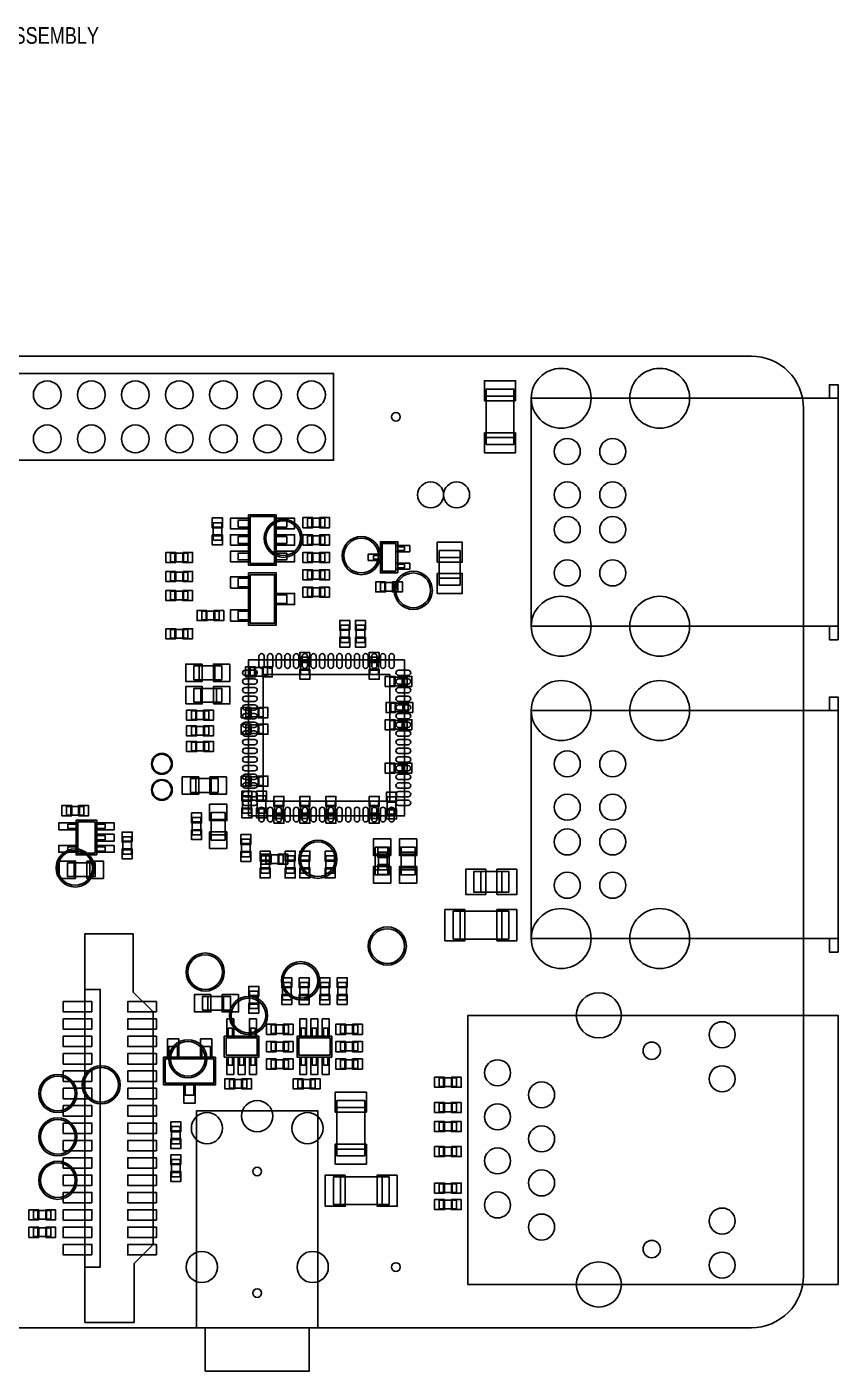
# Model space of a CAD drawing. Extents: x -2.3 to 87, y -2.5 to 75.
# Drawn here: x 40.2 to 87, y -2.5 to 75 of the extents above; entities that cross this region are included whole.
import ezdxf

# ---------------------------------------------------------------- set-up
doc = ezdxf.new("R2010")
doc.units = 0
for name, color, linetype in [('BOARD', 254, 'CONTINUOUS'), ('BOTTOM_COMPONENTS', 12, 'CONTINUOUS'), ('BOTTOM_PINS', 5, 'CONTINUOUS'), ('TOP_COMPONENTS', 111, 'CONTINUOUS'), ('TOP_PINS', 1, 'CONTINUOUS')]:
    doc.layers.add(name, color=color, linetype=linetype)

msp = doc.modelspace()

# ---------------------------------------------------------------- linework, layer by layer
at = {"layer": 'BOARD'}
msp.add_lwpolyline([(3, 0), (82, 0, 0.414214), (85, 3), (85, 53, 0.414214), (82, 56), (3, 56, 0.414214), (0, 53), (0, 3, 0.414214)], format="xyb", close=True, dxfattribs=at)
at = {"layer": 'BOTTOM_COMPONENTS'}
for points in [[(56.1, 45.5, 1), (53.9, 45.5, 1), (56.1, 45.5)], [(60.6, 44.5, 1), (58.4, 44.5, 1), (60.6, 44.5)], [(63.6, 42.5, 1), (61.4, 42.5, 1), (63.6, 42.5)], [(48.6, 32.5, 1), (47.4, 32.5, 1), (48.6, 32.5)], [(48.6, 31, 1), (47.4, 31, 1), (48.6, 31)], [(58.1, 27, 1), (55.9, 27, 1), (58.1, 27)], [(44.1, 26.5, 1), (41.9, 26.5, 1), (44.1, 26.5)], [(62.1, 22, 1), (59.9, 22, 1), (62.1, 22)], [(51.6, 20.5, 1), (49.4, 20.5, 1), (51.6, 20.5)], [(57.1, 20, 1), (54.9, 20, 1), (57.1, 20)], [(54.1, 18, 1), (51.9, 18, 1), (54.1, 18)], [(50.6, 15.5, 1), (48.4, 15.5, 1), (50.6, 15.5)], [(45.6, 14, 1), (43.4, 14, 1), (45.6, 14)], [(43.1, 13.5, 1), (40.9, 13.5, 1), (43.1, 13.5)], [(43.1, 11, 1), (40.9, 11, 1), (43.1, 11)], [(43.1, 8.5, 1), (40.9, 8.5, 1), (43.1, 8.5)]]:
    msp.add_lwpolyline(points, format="xyb", dxfattribs=at)
for points in [[(48.5, 44.15), (48.5, 44.65), (49.5, 44.65), (49.5, 44.15), (48.5, 44.15)], [(48.75, 44.65), (48.75, 44.15)], [(49.25, 44.65), (49.25, 44.15)], [(48.5, 43.05), (48.5, 43.55), (49.5, 43.55), (49.5, 43.05), (48.5, 43.05)], [(48.75, 43.55), (48.75, 43.05)], [(49.25, 43.55), (49.25, 43.05)], [(48.5, 41.95), (48.5, 42.45), (49.5, 42.45), (49.5, 41.95), (48.5, 41.95)], [(48.75, 42.45), (48.75, 41.95)], [(49.25, 42.45), (49.25, 41.95)], [(48.5, 39.75), (48.5, 40.25), (49.5, 40.25), (49.5, 39.75), (48.5, 39.75)], [(48.75, 40.25), (48.75, 39.75)], [(49.25, 40.25), (49.25, 39.75)], [(53.1, 37.55), (53.1, 38.05), (54.1, 38.05), (54.1, 37.55), (53.1, 37.55)], [(53.35, 37.55), (53.35, 38.05)], [(53.85, 37.55), (53.85, 38.05)], [(56, 38.65), (56.5, 38.65), (56.5, 37.65), (56, 37.65), (56, 38.65)], [(56, 38.4), (56.5, 38.4)], [(60, 38.65), (60.5, 38.65), (60.5, 37.65), (60, 37.65), (60, 38.65)], [(60, 38.4), (60.5, 38.4)], [(56, 37.9), (56.5, 37.9)], [(60, 37.9), (60.5, 37.9)], [(62.15, 37.5), (62.15, 37), (61.15, 37), (61.15, 37.5), (62.15, 37.5)], [(61.4, 37.5), (61.4, 37)], [(61.9, 37.5), (61.9, 37)], [(52.85, 35.2), (52.85, 35.7), (53.85, 35.7), (53.85, 35.2), (52.85, 35.2)], [(53.1, 35.2), (53.1, 35.7)], [(53.6, 35.2), (53.6, 35.7)], [(62.2, 36), (62.2, 35.5), (61.2, 35.5), (61.2, 36), (62.2, 36)], [(61.45, 35.5), (61.45, 36)], [(61.95, 35.5), (61.95, 36)], [(62.15, 35), (62.15, 34.5), (61.15, 34.5), (61.15, 35), (62.15, 35)], [(61.4, 35), (61.4, 34.5)], [(61.9, 35), (61.9, 34.5)], [(52.85, 34.25), (52.85, 34.75), (53.85, 34.75), (53.85, 34.25), (52.85, 34.25)], [(53.1, 34.25), (53.1, 34.75)], [(53.6, 34.25), (53.6, 34.75)], [(62.15, 32.5), (62.15, 32), (61.15, 32), (61.15, 32.5), (62.15, 32.5)], [(61.4, 32.5), (61.4, 32)], [(61.9, 32.5), (61.9, 32)], [(52.85, 31.25), (52.85, 31.75), (53.85, 31.75), (53.85, 31.25), (52.85, 31.25)], [(53.1, 31.25), (53.1, 31.75)], [(53.6, 31.25), (53.6, 31.75)], [(53.15, 29.65), (52.65, 29.65), (52.65, 30.65), (53.15, 30.65), (53.15, 29.65)], [(53.15, 30.4), (52.65, 30.4)], [(54, 29.65), (53.5, 29.65), (53.5, 30.65), (54, 30.65), (54, 29.65)], [(54, 30.4), (53.5, 30.4)], [(55, 29.35), (54.5, 29.35), (54.5, 30.35), (55, 30.35), (55, 29.35)], [(56.5, 29.35), (56, 29.35), (56, 30.35), (56.5, 30.35), (56.5, 29.35)], [(58, 29.35), (57.5, 29.35), (57.5, 30.35), (58, 30.35), (58, 29.35)], [(60.5, 29.35), (60, 29.35), (60, 30.35), (60.5, 30.35), (60.5, 29.35)], [(61.5, 29.6), (61, 29.6), (61, 30.6), (61.5, 30.6), (61.5, 29.6)], [(61.5, 30.35), (61, 30.35)], [(53.15, 29.9), (52.65, 29.9)], [(54, 29.9), (53.5, 29.9)], [(55, 30.1), (54.5, 30.1)], [(55, 29.6), (54.5, 29.6)], [(56.5, 30.1), (56, 30.1)], [(56.5, 29.6), (56, 29.6)], [(58, 30.1), (57.5, 30.1)], [(58, 29.6), (57.5, 29.6)], [(60.5, 30.1), (60, 30.1)], [(60.5, 29.6), (60, 29.6)], [(61.5, 29.85), (61, 29.85)], [(55, 27.25), (55, 26.75), (54, 26.75), (54, 27.25), (55, 27.25)], [(54.25, 26.75), (54.25, 27.25)], [(54.75, 26.75), (54.75, 27.25)], [(60.3, 27.7), (60.3, 26.1), (61.1, 26.1), (61.1, 27.7), (60.3, 27.7)], [(61.1, 27.3), (60.3, 27.3)], [(61.8, 27.7), (61.8, 26.1), (62.6, 26.1), (62.6, 27.7), (61.8, 27.7)], [(62.6, 27.3), (61.8, 27.3)], [(61.1, 26.4), (60.3, 26.4)], [(62.6, 26.4), (61.8, 26.4)]]:
    msp.add_lwpolyline(points, dxfattribs=at)
at = {"layer": 'BOTTOM_PINS'}
for points in [[(48.23, 44.69), (48.23, 44.11), (48.8, 44.11), (48.8, 44.69)], [(49.2, 44.69), (49.2, 44.11), (49.77, 44.11), (49.77, 44.69)], [(48.23, 43.59), (48.23, 43.01), (48.8, 43.01), (48.8, 43.59)], [(49.2, 43.59), (49.2, 43.01), (49.77, 43.01), (49.77, 43.59)], [(48.23, 42.49), (48.23, 41.91), (48.8, 41.91), (48.8, 42.49)], [(49.2, 42.49), (49.2, 41.91), (49.77, 41.91), (49.77, 42.49)], [(48.23, 40.29), (48.23, 39.71), (48.8, 39.71), (48.8, 40.29)], [(49.2, 40.29), (49.2, 39.71), (49.77, 39.71), (49.77, 40.29)], [(56.54, 38.92), (55.96, 38.92), (55.96, 38.35), (56.54, 38.35)], [(60.54, 38.92), (59.96, 38.92), (59.96, 38.35), (60.54, 38.35)], [(52.83, 38.09), (52.83, 37.51), (53.4, 37.51), (53.4, 38.09)], [(53.8, 38.09), (53.8, 37.51), (54.37, 37.51), (54.37, 38.09)], [(56.54, 37.95), (55.96, 37.95), (55.96, 37.38), (56.54, 37.38)], [(60.54, 37.95), (59.96, 37.95), (59.96, 37.38), (60.54, 37.38)], [(61.45, 36.96), (61.45, 37.54), (60.88, 37.54), (60.88, 36.96)], [(62.42, 36.96), (62.42, 37.54), (61.85, 37.54), (61.85, 36.96)], [(52.58, 35.74), (52.58, 35.16), (53.15, 35.16), (53.15, 35.74)], [(53.55, 35.74), (53.55, 35.16), (54.12, 35.16), (54.12, 35.74)], [(61.5, 35.46), (61.5, 36.04), (60.93, 36.04), (60.93, 35.46)], [(62.47, 35.46), (62.47, 36.04), (61.9, 36.04), (61.9, 35.46)], [(61.45, 34.46), (61.45, 35.04), (60.88, 35.04), (60.88, 34.46)], [(62.42, 34.46), (62.42, 35.04), (61.85, 35.04), (61.85, 34.46)], [(52.58, 34.79), (52.58, 34.21), (53.15, 34.21), (53.15, 34.79)], [(53.55, 34.79), (53.55, 34.21), (54.12, 34.21), (54.12, 34.79)], [(61.45, 31.96), (61.45, 32.54), (60.88, 32.54), (60.88, 31.96)], [(62.42, 31.96), (62.42, 32.54), (61.85, 32.54), (61.85, 31.96)], [(52.58, 31.79), (52.58, 31.21), (53.15, 31.21), (53.15, 31.79)], [(53.55, 31.79), (53.55, 31.21), (54.12, 31.21), (54.12, 31.79)], [(52.61, 30.35), (53.19, 30.35), (53.19, 30.92), (52.61, 30.92)], [(53.46, 30.35), (54.04, 30.35), (54.04, 30.92), (53.46, 30.92)], [(54.46, 30.05), (55.04, 30.05), (55.04, 30.62), (54.46, 30.62)], [(55.96, 30.05), (56.54, 30.05), (56.54, 30.62), (55.96, 30.62)], [(57.46, 30.05), (58.04, 30.05), (58.04, 30.62), (57.46, 30.62)], [(59.96, 30.05), (60.54, 30.05), (60.54, 30.62), (59.96, 30.62)], [(60.96, 30.3), (61.54, 30.3), (61.54, 30.87), (60.96, 30.87)], [(52.61, 29.38), (53.19, 29.38), (53.19, 29.95), (52.61, 29.95)], [(53.46, 29.38), (54.04, 29.38), (54.04, 29.95), (53.46, 29.95)], [(54.46, 29.08), (55.04, 29.08), (55.04, 29.65), (54.46, 29.65)], [(55.96, 29.08), (56.54, 29.08), (56.54, 29.65), (55.96, 29.65)], [(57.46, 29.08), (58.04, 29.08), (58.04, 29.65), (57.46, 29.65)], [(59.96, 29.08), (60.54, 29.08), (60.54, 29.65), (59.96, 29.65)], [(60.96, 29.33), (61.54, 29.33), (61.54, 29.9), (60.96, 29.9)], [(61.2, 28.175), (60.2, 28.175), (60.2, 27.225), (61.2, 27.225)], [(62.7, 28.175), (61.7, 28.175), (61.7, 27.225), (62.7, 27.225)], [(54.3, 26.71), (54.3, 27.29), (53.73, 27.29), (53.73, 26.71)], [(55.27, 26.71), (55.27, 27.29), (54.7, 27.29), (54.7, 26.71)], [(61.2, 26.575), (60.2, 26.575), (60.2, 25.625), (61.2, 25.625)], [(62.7, 26.575), (61.7, 26.575), (61.7, 25.625), (62.7, 25.625)]]:
    msp.add_lwpolyline(points, close=True, dxfattribs=at)
for centre, radius in [((71.03, 53.57), 1.725), ((76.71, 53.57), 1.725), ((41.39, 53.77), 0.8), ((43.93, 53.77), 0.8), ((46.47, 53.77), 0.8), ((49.01, 53.77), 0.8), ((51.55, 53.77), 0.8), ((54.09, 53.77), 0.8), ((56.63, 53.77), 0.8), ((61.5, 52.5), 0.25), ((41.39, 51.23), 0.8), ((43.93, 51.23), 0.8), ((46.47, 51.23), 0.8), ((49.01, 51.23), 0.8), ((51.55, 51.23), 0.8), ((54.09, 51.23), 0.8), ((56.63, 51.23), 0.8), ((71.38, 50.5), 0.75), ((74, 50.5), 0.75), ((65, 48), 0.75), ((71.38, 48), 0.75), ((74, 48), 0.75), ((55, 45.5), 1), ((71.38, 46), 0.75), ((74, 46), 0.75), ((59.5, 44.5), 1), ((71.38, 43.5), 0.75), ((74, 43.5), 0.75), ((62.5, 42.5), 1), ((71.03, 40.43), 1.725), ((76.71, 40.43), 1.725), ((71.03, 35.57), 1.725), ((76.71, 35.57), 1.725), ((48, 32.5), 0.55), ((71.38, 32.5), 0.75), ((74, 32.5), 0.75), ((48, 31), 0.55), ((71.38, 30), 0.75), ((74, 30), 0.75), ((71.38, 28), 0.75), ((74, 28), 0.75), ((57, 27), 1), ((43, 26.5), 1), ((71.38, 25.5), 0.75), ((74, 25.5), 0.75), ((71.03, 22.43), 1.725), ((76.71, 22.43), 1.725), ((61, 22), 1), ((50.5, 20.5), 1), ((56, 20), 1), ((53, 18), 1), ((73.2, 18.005), 1.3), ((80.31, 16.89), 0.75), ((49.5, 15.5), 1), ((76.25, 15.965), 0.5), ((44.5, 14), 1), ((67.36, 14.695), 0.75), ((80.31, 14.35), 0.75), ((42, 13.5), 1), ((69.9, 13.425), 0.75), ((50.6, 11.5), 0.9), ((53.5, 12.2), 0.9), ((56.4, 11.5), 0.9), ((67.36, 12.155), 0.75), ((42, 11), 1), ((69.9, 10.885), 0.75), ((67.36, 9.615), 0.75), ((42, 8.5), 1), ((53.5, 9), 0.25), ((69.9, 8.345), 0.75), ((67.36, 7.075), 0.75), ((69.9, 5.805), 0.75), ((80.31, 6.15), 0.75), ((76.25, 4.535), 0.5), ((50.3, 3.5), 0.9), ((56.7, 3.5), 0.9), ((80.31, 3.61), 0.75), ((61.5, 3.5), 0.25), ((73.2, 2.495), 1.3), ((53.5, 2), 0.25)]:
    msp.add_circle(centre, radius, dxfattribs=at)
at = {"layer": 'TOP_COMPONENTS'}
for points in [[(7.1, 50), (57.9, 50), (57.9, 55), (7.1, 55), (7.1, 50)], [(87, 53.57), (87, 54.35), (86.5, 54.35), (86.5, 53.57)], [(66.7, 50.9), (66.7, 54.1), (68.3, 54.1), (68.3, 50.9), (66.7, 50.9)], [(66.7, 53.7), (68.3, 53.7)], [(87, 40.43), (69.3, 40.43), (69.3, 53.57), (87, 53.57), (87, 39.65), (86.5, 39.65), (86.5, 40.43)], [(66.7, 51.3), (68.3, 51.3)], [(53, 46.55), (52.4, 46.55), (52.4, 46.15), (53, 46.15)], [(53, 46.85), (53, 43.95), (54.6, 43.95), (54.6, 46.85), (53, 46.85)], [(53.1, 46.75), (53.1, 44.05), (54.5, 44.05), (54.5, 46.75), (53.1, 46.75)], [(54.6, 46.55), (55.2, 46.55), (55.2, 46.15), (54.6, 46.15)], [(56.4, 46.65), (56.4, 46.15), (57.4, 46.15), (57.4, 46.65), (56.4, 46.65)], [(56.65, 46.65), (56.65, 46.15)], [(57.15, 46.65), (57.15, 46.15)], [(51.45, 46.4), (50.95, 46.4), (50.95, 45.4), (51.45, 45.4), (51.45, 46.4)], [(51.45, 46.15), (50.95, 46.15)], [(51.45, 45.65), (50.95, 45.65)], [(53, 45.6), (52.4, 45.6), (52.4, 45.2), (53, 45.2)], [(54.6, 45.6), (55.2, 45.6), (55.2, 45.2), (54.6, 45.2)], [(56.4, 45.65), (56.4, 45.15), (57.4, 45.15), (57.4, 45.65), (56.4, 45.65)], [(56.65, 45.15), (56.65, 45.65)], [(57.15, 45.15), (57.15, 45.65)], [(61.6, 43.5), (60.6, 43.5), (60.6, 45.3), (61.6, 45.3), (61.6, 43.5)], [(61.5, 43.6), (60.7, 43.6), (60.7, 45.2), (61.5, 45.2), (61.5, 43.6)], [(61.6, 43.8), (62, 43.8), (62, 44), (61.6, 44), (61.6, 44.8), (62, 44.8), (62, 45), (61.6, 45)], [(53, 44.65), (52.4, 44.65), (52.4, 44.25), (53, 44.25)], [(54.6, 44.65), (55.2, 44.65), (55.2, 44.25), (54.6, 44.25)], [(56.4, 44.65), (56.4, 44.15), (57.4, 44.15), (57.4, 44.65), (56.4, 44.65)], [(56.65, 44.15), (56.65, 44.65)], [(57.15, 44.15), (57.15, 44.65)], [(60.6, 44.3), (60.2, 44.3), (60.2, 44.5), (60.6, 44.5)], [(65.2, 44.8), (64, 44.8), (64, 42.8), (65.2, 42.8), (65.2, 44.8)], [(65.2, 44.4), (64, 44.4)], [(53, 43.5), (53, 40.5), (54.6, 40.5), (54.6, 43.5), (53, 43.5)], [(53.1, 43.4), (53.1, 40.6), (54.5, 40.6), (54.5, 43.4), (53.1, 43.4)], [(57.4, 43.15), (57.4, 43.65), (56.4, 43.65), (56.4, 43.15), (57.4, 43.15)], [(56.65, 43.65), (56.65, 43.15)], [(57.15, 43.65), (57.15, 43.15)], [(53, 43.2), (52.4, 43.2), (52.4, 42.7), (53, 42.7)], [(57.4, 42.15), (57.4, 42.65), (56.4, 42.65), (56.4, 42.15), (57.4, 42.15)], [(56.65, 42.65), (56.65, 42.15)], [(57.15, 42.65), (57.15, 42.15)], [(61.6, 42.45), (61.6, 42.95), (60.6, 42.95), (60.6, 42.45), (61.6, 42.45)], [(60.85, 42.95), (60.85, 42.45)], [(61.35, 42.95), (61.35, 42.45)], [(65.2, 43.2), (64, 43.2)], [(54.6, 42.25), (55.2, 42.25), (55.2, 41.75), (54.6, 41.75)], [(51.3, 40.8), (51.3, 41.3), (50.3, 41.3), (50.3, 40.8), (51.3, 40.8)], [(50.55, 40.8), (50.55, 41.3)], [(51.05, 40.8), (51.05, 41.3)], [(53, 41.3), (52.4, 41.3), (52.4, 40.8), (53, 40.8)], [(58.3, 39.5), (58.8, 39.5), (58.8, 40.5), (58.3, 40.5), (58.3, 39.5)], [(59.2, 39.5), (59.7, 39.5), (59.7, 40.5), (59.2, 40.5), (59.2, 39.5)], [(58.8, 40.25), (58.3, 40.25)], [(58.8, 39.75), (58.3, 39.75)], [(59.7, 40.25), (59.2, 40.25)], [(59.7, 39.75), (59.2, 39.75)], [(51.45, 37.35), (49.85, 37.35), (49.85, 38.15), (51.45, 38.15), (51.45, 37.35)], [(50.15, 38.15), (50.15, 37.35)], [(51.05, 38.15), (51.05, 37.35)], [(62, 38.5), (53, 38.5), (53, 29.5), (62, 29.5), (62, 38.5)], [(49.85, 36.85), (51.45, 36.85), (51.45, 36.05), (49.85, 36.05), (49.85, 36.85)], [(50.25, 36.05), (50.25, 36.85)], [(51.15, 36.05), (51.15, 36.85)], [(87, 35.57), (87, 36.35), (86.5, 36.35), (86.5, 35.57)], [(49.7, 35.55), (49.7, 35.05), (50.7, 35.05), (50.7, 35.55), (49.7, 35.55)], [(49.95, 35.05), (49.95, 35.55)], [(50.45, 35.05), (50.45, 35.55)], [(87, 22.43), (69.3, 22.43), (69.3, 35.57), (87, 35.57), (87, 21.65), (86.5, 21.65), (86.5, 22.43)], [(50.7, 34.15), (50.7, 34.65), (49.7, 34.65), (49.7, 34.15), (50.7, 34.15)], [(49.95, 34.65), (49.95, 34.15)], [(50.45, 34.65), (50.45, 34.15)], [(49.7, 33.75), (49.7, 33.25), (50.7, 33.25), (50.7, 33.75), (49.7, 33.75)], [(49.95, 33.25), (49.95, 33.75)], [(50.45, 33.25), (50.45, 33.75)], [(51.25, 30.85), (49.65, 30.85), (49.65, 31.65), (51.25, 31.65), (51.25, 30.85)], [(49.95, 31.65), (49.95, 30.85)], [(50.85, 31.65), (50.85, 30.85)], [(42.5, 30.05), (42.5, 29.55), (43.5, 29.55), (43.5, 30.05), (42.5, 30.05)], [(42.75, 30.05), (42.75, 29.55)], [(43.25, 30.05), (43.25, 29.55)], [(51.65, 29.7), (51.65, 28.1), (50.85, 28.1), (50.85, 29.7), (51.65, 29.7)], [(43.05, 28.775), (42.575, 28.775), (42.575, 29.025)], [(42.575, 29.025), (43.05, 29.025)], [(44.25, 27.25), (44.25, 29.25), (43.05, 29.25), (43.05, 27.25), (44.25, 27.25)], [(44.15, 27.35), (44.15, 29.15), (43.15, 29.15), (43.15, 27.35), (44.15, 27.35)], [(44.25, 28.775), (44.725, 28.775), (44.725, 29.025), (44.25, 29.025)], [(50.25, 29.4), (49.75, 29.4), (49.75, 28.4), (50.25, 28.4), (50.25, 29.4)], [(49.75, 29.15), (50.25, 29.15)], [(50.85, 29.3), (51.65, 29.3)], [(44.25, 28.125), (44.725, 28.125), (44.725, 28.375), (44.25, 28.375)], [(45.75, 27.3), (46.25, 27.3), (46.25, 28.3), (45.75, 28.3), (45.75, 27.3)], [(45.75, 28.05), (46.25, 28.05)], [(49.75, 28.65), (50.25, 28.65)], [(50.85, 28.4), (51.65, 28.4)], [(52.6, 27.15), (53.1, 27.15), (53.1, 28.15), (52.6, 28.15), (52.6, 27.15)], [(53.1, 27.9), (52.6, 27.9)], [(42.575, 27.725), (43.05, 27.725)], [(43.05, 27.475), (42.575, 27.475), (42.575, 27.725)], [(44.25, 27.475), (44.725, 27.475), (44.725, 27.725), (44.25, 27.725)], [(45.75, 27.55), (46.25, 27.55)], [(53.1, 27.4), (52.6, 27.4)], [(54.2, 27.2), (53.7, 27.2), (53.7, 26.2), (54.2, 26.2), (54.2, 27.2)], [(55.65, 27.2), (55.15, 27.2), (55.15, 26.2), (55.65, 26.2), (55.65, 27.2)], [(56.5, 27.2), (56, 27.2), (56, 26.2), (56.5, 26.2), (56.5, 27.2)], [(57.95, 27.2), (57.45, 27.2), (57.45, 26.2), (57.95, 26.2), (57.95, 27.2)], [(61, 27.4), (60.5, 27.4), (60.5, 26.4), (61, 26.4), (61, 27.4)], [(60.5, 27.15), (61, 27.15)], [(61.8, 26.1), (61.8, 27.7), (62.6, 27.7), (62.6, 26.1), (61.8, 26.1)], [(62.6, 27.4), (61.8, 27.4)], [(42.55, 26.8), (44.15, 26.8), (44.15, 26), (42.55, 26), (42.55, 26.8)], [(42.95, 26), (42.95, 26.8)], [(43.85, 26), (43.85, 26.8)], [(53.7, 26.95), (54.2, 26.95)], [(53.7, 26.45), (54.2, 26.45)], [(55.15, 26.95), (55.65, 26.95)], [(55.15, 26.45), (55.65, 26.45)], [(56, 26.95), (56.5, 26.95)], [(56, 26.45), (56.5, 26.45)], [(57.45, 26.95), (57.95, 26.95)], [(57.45, 26.45), (57.95, 26.45)], [(60.5, 26.65), (61, 26.65)], [(62.6, 26.5), (61.8, 26.5)], [(68, 25.1), (68, 26.3), (66, 26.3), (66, 25.1), (68, 25.1)], [(66.4, 25.1), (66.4, 26.3)], [(67.6, 25.1), (67.6, 26.3)], [(68, 22.4), (64.8, 22.4), (64.8, 24), (68, 24), (68, 22.4)], [(65.2, 22.4), (65.2, 24)], [(67.6, 22.4), (67.6, 24)], [(43.55, 0.3), (46.4, 0.3), (46.4, 3.7), (47.5, 4.8), (47.5, 18.2), (46.35, 19.35), (46.35, 22.7), (43.55, 22.7), (43.55, 0.3)], [(43.55, 3.5), (44.45, 3.5), (44.45, 19.5), (43.55, 19.5)], [(53.05, 18.4), (53.55, 18.4), (53.55, 19.4), (53.05, 19.4), (53.05, 18.4)], [(54.95, 18.9), (55.45, 18.9), (55.45, 19.9), (54.95, 19.9), (54.95, 18.9)], [(55.45, 19.65), (54.95, 19.65)], [(56.45, 19.9), (55.95, 19.9), (55.95, 18.9), (56.45, 18.9), (56.45, 19.9)], [(55.95, 19.65), (56.45, 19.65)], [(57.65, 19.9), (57.15, 19.9), (57.15, 18.9), (57.65, 18.9), (57.65, 19.9)], [(57.15, 19.65), (57.65, 19.65)], [(58.15, 18.9), (58.65, 18.9), (58.65, 19.9), (58.15, 19.9), (58.15, 18.9)], [(58.65, 19.65), (58.15, 19.65)], [(51.95, 18.3), (50.35, 18.3), (50.35, 19.1), (51.95, 19.1), (51.95, 18.3)], [(50.65, 19.1), (50.65, 18.3)], [(51.55, 19.1), (51.55, 18.3)], [(53.05, 19.15), (53.55, 19.15)], [(53.05, 18.65), (53.55, 18.65)], [(55.45, 19.15), (54.95, 19.15)], [(55.95, 19.15), (56.45, 19.15)], [(57.15, 19.15), (57.65, 19.15)], [(58.65, 19.15), (58.15, 19.15)], [(87, 2.495), (87, 18.005), (65.65, 18.005), (65.65, 2.495), (87, 2.495)], [(51.825, 16.8), (51.825, 17.275), (52.075, 17.275)], [(52.075, 17.275), (52.075, 16.8)], [(53.125, 16.8), (53.125, 17.275), (53.375, 17.275)], [(53.375, 17.275), (53.375, 16.8)], [(54.3, 17.45), (54.3, 16.95), (55.3, 16.95), (55.3, 17.45), (54.3, 17.45)], [(54.55, 17.45), (54.55, 16.95)], [(55.05, 17.45), (55.05, 16.95)], [(56.275, 16.8), (56.275, 17.275), (56.025, 17.275), (56.025, 16.8)], [(56.925, 16.8), (56.925, 17.275), (56.675, 17.275), (56.675, 16.8)], [(57.575, 16.8), (57.575, 17.275), (57.325, 17.275), (57.325, 16.8)], [(59.3, 16.95), (59.3, 17.45), (58.3, 17.45), (58.3, 16.95), (59.3, 16.95)], [(58.55, 16.95), (58.55, 17.45)], [(59.05, 16.95), (59.05, 17.45)], [(51.6, 15.6), (53.6, 15.6), (53.6, 16.8), (51.6, 16.8), (51.6, 15.6)], [(51.7, 15.7), (53.5, 15.7), (53.5, 16.7), (51.7, 16.7), (51.7, 15.7)], [(54.3, 16.45), (54.3, 15.95), (55.3, 15.95), (55.3, 16.45), (54.3, 16.45)], [(54.55, 15.95), (54.55, 16.45)], [(55.05, 15.95), (55.05, 16.45)], [(57.8, 16.8), (55.8, 16.8), (55.8, 15.6), (57.8, 15.6), (57.8, 16.8)], [(57.7, 16.7), (55.9, 16.7), (55.9, 15.7), (57.7, 15.7), (57.7, 16.7)], [(59.3, 15.95), (59.3, 16.45), (58.3, 16.45), (58.3, 15.95), (59.3, 15.95)], [(58.55, 16.45), (58.55, 15.95)], [(59.05, 16.45), (59.05, 15.95)], [(51.1, 15.6), (48.1, 15.6), (48.1, 14), (51.1, 14), (51.1, 15.6)], [(51, 15.5), (48.2, 15.5), (48.2, 14.1), (51, 14.1), (51, 15.5)], [(48.9, 15.6), (48.9, 16.2), (48.4, 16.2), (48.4, 15.6)], [(50.8, 15.6), (50.8, 16.2), (50.3, 16.2), (50.3, 15.6)], [(51.825, 15.6), (51.825, 15.125), (52.075, 15.125), (52.075, 15.6)], [(52.475, 15.6), (52.475, 15.125), (52.725, 15.125), (52.725, 15.6)], [(53.125, 15.6), (53.125, 15.125), (53.375, 15.125), (53.375, 15.6)], [(56.275, 15.6), (56.275, 15.125), (56.025, 15.125)], [(56.025, 15.125), (56.025, 15.6)], [(56.925, 15.6), (56.925, 15.125), (56.675, 15.125)], [(56.675, 15.125), (56.675, 15.6)], [(57.325, 15.125), (57.325, 15.6)], [(57.575, 15.6), (57.575, 15.125), (57.325, 15.125)], [(55.3, 14.95), (55.3, 15.45), (54.3, 15.45), (54.3, 14.95), (55.3, 14.95)], [(54.55, 15.45), (54.55, 14.95)], [(55.05, 15.45), (55.05, 14.95)], [(58.3, 15.45), (58.3, 14.95), (59.3, 14.95), (59.3, 15.45), (58.3, 15.45)], [(58.55, 14.95), (58.55, 15.45)], [(59.05, 14.95), (59.05, 15.45)], [(49.85, 14), (49.85, 13.4), (49.35, 13.4), (49.35, 14)], [(51.9, 14.3), (51.9, 13.8), (52.9, 13.8), (52.9, 14.3), (51.9, 14.3)], [(52.15, 14.3), (52.15, 13.8)], [(52.65, 14.3), (52.65, 13.8)], [(56.85, 13.8), (56.85, 14.3), (55.85, 14.3), (55.85, 13.8), (56.85, 13.8)], [(56.1, 13.8), (56.1, 14.3)], [(56.6, 13.8), (56.6, 14.3)], [(65, 13.9), (65, 14.4), (64, 14.4), (64, 13.9), (65, 13.9)], [(64.25, 13.9), (64.25, 14.4)], [(64.75, 13.9), (64.75, 14.4)], [(50, 0), (57, 0), (57, 12.5), (50, 12.5), (50, 0)], [(59.7, 13.1), (59.7, 9.9), (58.1, 9.9), (58.1, 13.1), (59.7, 13.1)], [(59.7, 12.7), (58.1, 12.7)], [(65, 12.45), (65, 12.95), (64, 12.95), (64, 12.45), (65, 12.45)], [(64.25, 12.45), (64.25, 12.95)], [(64.75, 12.45), (64.75, 12.95)], [(65, 11.35), (65, 11.85), (64, 11.85), (64, 11.35), (65, 11.35)], [(64.25, 11.35), (64.25, 11.85)], [(64.75, 11.35), (64.75, 11.85)], [(49.05, 11.6), (48.55, 11.6), (48.55, 10.6), (49.05, 10.6), (49.05, 11.6)], [(49.05, 11.35), (48.55, 11.35)], [(49.05, 10.85), (48.55, 10.85)], [(59.7, 10.3), (58.1, 10.3)], [(65, 9.9), (65, 10.4), (64, 10.4), (64, 9.9), (65, 9.9)], [(64.25, 9.9), (64.25, 10.4)], [(64.75, 9.9), (64.75, 10.4)], [(49.05, 9.7), (48.55, 9.7), (48.55, 8.7), (49.05, 8.7), (49.05, 9.7)], [(49.05, 9.45), (48.55, 9.45)], [(49.05, 8.95), (48.55, 8.95)], [(61.1, 7.1), (57.9, 7.1), (57.9, 8.7), (61.1, 8.7), (61.1, 7.1)], [(58.3, 7.1), (58.3, 8.7)], [(60.7, 7.1), (60.7, 8.7)], [(64, 8.3), (64, 7.8), (65, 7.8), (65, 8.3), (64, 8.3)], [(64.25, 7.8), (64.25, 8.3)], [(64.75, 7.8), (64.75, 8.3)], [(65, 6.85), (65, 7.35), (64, 7.35), (64, 6.85), (65, 6.85)], [(64.25, 6.85), (64.25, 7.35)], [(64.75, 6.85), (64.75, 7.35)], [(40.6, 6.75), (40.6, 6.25), (41.6, 6.25), (41.6, 6.75), (40.6, 6.75)], [(40.85, 6.25), (40.85, 6.75)], [(41.35, 6.25), (41.35, 6.75)], [(40.6, 5.75), (40.6, 5.25), (41.6, 5.25), (41.6, 5.75), (40.6, 5.75)], [(40.85, 5.25), (40.85, 5.75)], [(41.35, 5.25), (41.35, 5.75)], [(50.5, -2.5), (56.5, -2.5), (56.5, 0), (50.5, 0), (50.5, -2.5)]]:
    msp.add_lwpolyline(points, dxfattribs=at)
at = {"layer": 'TOP_PINS'}
for points in [[(68.4, 53.425), (66.6, 53.425), (66.6, 54.575), (68.4, 54.575)], [(68.4, 50.425), (66.6, 50.425), (66.6, 51.575), (68.4, 51.575)], [(50.91, 46.67), (51.49, 46.67), (51.49, 46.1), (50.91, 46.1)], [(51.95, 46.05), (51.95, 46.65), (53.05, 46.65), (53.05, 46.05)], [(54.55, 46.05), (54.55, 46.65), (55.65, 46.65), (55.65, 46.05)], [(56.13, 46.11), (56.13, 46.69), (56.7, 46.69), (56.7, 46.11)], [(57.1, 46.11), (57.1, 46.69), (57.67, 46.69), (57.67, 46.11)], [(50.91, 45.7), (51.49, 45.7), (51.49, 45.13), (50.91, 45.13)], [(51.95, 45.1), (51.95, 45.7), (53.05, 45.7), (53.05, 45.1)], [(54.55, 45.1), (54.55, 45.7), (55.65, 45.7), (55.65, 45.1)], [(56.13, 45.11), (56.13, 45.69), (56.7, 45.69), (56.7, 45.11)], [(57.1, 45.11), (57.1, 45.69), (57.67, 45.69), (57.67, 45.11)], [(62.3, 45.075), (62.3, 44.725), (61.5, 44.725), (61.5, 45.075)], [(63.875, 45.275), (65.325, 45.275), (65.325, 44.125), (63.875, 44.125)], [(51.95, 44.15), (51.95, 44.75), (53.05, 44.75), (53.05, 44.15)], [(54.55, 44.15), (54.55, 44.75), (55.65, 44.75), (55.65, 44.15)], [(56.13, 44.11), (56.13, 44.69), (56.7, 44.69), (56.7, 44.11)], [(57.1, 44.11), (57.1, 44.69), (57.67, 44.69), (57.67, 44.11)], [(60.7, 44.575), (60.7, 44.225), (59.9, 44.225), (59.9, 44.575)], [(56.7, 43.69), (56.7, 43.11), (56.13, 43.11), (56.13, 43.69)], [(57.67, 43.69), (57.67, 43.11), (57.1, 43.11), (57.1, 43.69)], [(62.3, 44.075), (62.3, 43.725), (61.5, 43.725), (61.5, 44.075)], [(63.875, 43.475), (65.325, 43.475), (65.325, 42.325), (63.875, 42.325)], [(51.95, 42.625), (51.95, 43.275), (53.05, 43.275), (53.05, 42.625)], [(56.7, 42.69), (56.7, 42.11), (56.13, 42.11), (56.13, 42.69)], [(57.67, 42.69), (57.67, 42.11), (57.1, 42.11), (57.1, 42.69)], [(60.9, 42.99), (60.9, 42.41), (60.33, 42.41), (60.33, 42.99)], [(61.87, 42.99), (61.87, 42.41), (61.3, 42.41), (61.3, 42.99)], [(54.55, 41.675), (54.55, 42.325), (55.65, 42.325), (55.65, 41.675)], [(50.6, 41.34), (50.6, 40.76), (50.03, 40.76), (50.03, 41.34)], [(51.57, 41.34), (51.57, 40.76), (51, 40.76), (51, 41.34)], [(51.95, 40.725), (51.95, 41.375), (53.05, 41.375), (53.05, 40.725)], [(58.84, 40.2), (58.26, 40.2), (58.26, 40.77), (58.84, 40.77)], [(59.74, 40.2), (59.16, 40.2), (59.16, 40.77), (59.74, 40.77)], [(58.84, 39.23), (58.26, 39.23), (58.26, 39.8), (58.84, 39.8)], [(59.74, 39.23), (59.16, 39.23), (59.16, 39.8), (59.74, 39.8)], [(50.325, 38.25), (50.325, 37.25), (49.375, 37.25), (49.375, 38.25)], [(51.925, 38.25), (51.925, 37.25), (50.975, 37.25), (50.975, 38.25)], [(61.15, 37.65), (61.15, 30.35), (53.85, 30.35), (53.85, 37.65)], [(49.375, 35.95), (49.375, 36.95), (50.325, 36.95), (50.325, 35.95)], [(50.975, 35.95), (50.975, 36.95), (51.925, 36.95), (51.925, 35.95)], [(49.43, 35.01), (49.43, 35.59), (50, 35.59), (50, 35.01)], [(50.4, 35.01), (50.4, 35.59), (50.97, 35.59), (50.97, 35.01)], [(50, 34.69), (50, 34.11), (49.43, 34.11), (49.43, 34.69)], [(50.97, 34.69), (50.97, 34.11), (50.4, 34.11), (50.4, 34.69)], [(49.43, 33.21), (49.43, 33.79), (50, 33.79), (50, 33.21)], [(50.4, 33.21), (50.4, 33.79), (50.97, 33.79), (50.97, 33.21)], [(50.125, 31.75), (50.125, 30.75), (49.175, 30.75), (49.175, 31.75)], [(51.725, 31.75), (51.725, 30.75), (50.775, 30.75), (50.775, 31.75)], [(42.23, 29.51), (42.23, 30.09), (42.8, 30.09), (42.8, 29.51)], [(43.2, 29.51), (43.2, 30.09), (43.77, 30.09), (43.77, 29.51)], [(49.71, 29.67), (50.29, 29.67), (50.29, 29.1), (49.71, 29.1)], [(50.75, 30.175), (51.75, 30.175), (51.75, 29.225), (50.75, 29.225)], [(43.05, 29.1), (43.05, 28.7), (42.05, 28.7), (42.05, 29.1)], [(45.25, 29.1), (45.25, 28.7), (44.25, 28.7), (44.25, 29.1)], [(49.71, 28.7), (50.29, 28.7), (50.29, 28.13), (49.71, 28.13)], [(45.25, 28.45), (45.25, 28.05), (44.25, 28.05), (44.25, 28.45)], [(46.29, 28), (45.71, 28), (45.71, 28.57), (46.29, 28.57)], [(50.75, 28.575), (51.75, 28.575), (51.75, 27.625), (50.75, 27.625)], [(53.14, 27.85), (52.56, 27.85), (52.56, 28.42), (53.14, 28.42)], [(62.7, 27.225), (61.7, 27.225), (61.7, 28.175), (62.7, 28.175)], [(43.05, 27.8), (43.05, 27.4), (42.05, 27.4), (42.05, 27.8)], [(45.25, 27.8), (45.25, 27.4), (44.25, 27.4), (44.25, 27.8)], [(46.29, 27.03), (45.71, 27.03), (45.71, 27.6), (46.29, 27.6)], [(53.14, 26.88), (52.56, 26.88), (52.56, 27.45), (53.14, 27.45)], [(53.66, 27.47), (54.24, 27.47), (54.24, 26.9), (53.66, 26.9)], [(55.11, 27.47), (55.69, 27.47), (55.69, 26.9), (55.11, 26.9)], [(55.96, 27.47), (56.54, 27.47), (56.54, 26.9), (55.96, 26.9)], [(57.41, 27.47), (57.99, 27.47), (57.99, 26.9), (57.41, 26.9)], [(60.46, 27.67), (61.04, 27.67), (61.04, 27.1), (60.46, 27.1)], [(42.075, 25.9), (42.075, 26.9), (43.025, 26.9), (43.025, 25.9)], [(43.675, 25.9), (43.675, 26.9), (44.625, 26.9), (44.625, 25.9)], [(53.66, 26.5), (54.24, 26.5), (54.24, 25.93), (53.66, 25.93)], [(55.11, 26.5), (55.69, 26.5), (55.69, 25.93), (55.11, 25.93)], [(55.96, 26.5), (56.54, 26.5), (56.54, 25.93), (55.96, 25.93)], [(57.41, 26.5), (57.99, 26.5), (57.99, 25.93), (57.41, 25.93)], [(60.46, 26.7), (61.04, 26.7), (61.04, 26.13), (60.46, 26.13)], [(62.7, 25.625), (61.7, 25.625), (61.7, 26.575), (62.7, 26.575)], [(66.675, 26.425), (66.675, 24.975), (65.525, 24.975), (65.525, 26.425)], [(68.475, 26.425), (68.475, 24.975), (67.325, 24.975), (67.325, 26.425)], [(65.475, 24.1), (65.475, 22.3), (64.325, 22.3), (64.325, 24.1)], [(68.475, 24.1), (68.475, 22.3), (67.325, 22.3), (67.325, 24.1)], [(55.49, 19.6), (54.91, 19.6), (54.91, 20.17), (55.49, 20.17)], [(55.91, 20.17), (56.49, 20.17), (56.49, 19.6), (55.91, 19.6)], [(57.11, 20.17), (57.69, 20.17), (57.69, 19.6), (57.11, 19.6)], [(58.69, 19.6), (58.11, 19.6), (58.11, 20.17), (58.69, 20.17)], [(53.59, 19.1), (53.01, 19.1), (53.01, 19.67), (53.59, 19.67)], [(43.965, 18.2), (42.315, 18.2), (42.315, 18.8), (43.965, 18.8)], [(47.685, 18.2), (46.035, 18.2), (46.035, 18.8), (47.685, 18.8)], [(50.825, 19.2), (50.825, 18.2), (49.875, 18.2), (49.875, 19.2)], [(52.425, 19.2), (52.425, 18.2), (51.475, 18.2), (51.475, 19.2)], [(53.59, 18.13), (53.01, 18.13), (53.01, 18.7), (53.59, 18.7)], [(55.49, 18.63), (54.91, 18.63), (54.91, 19.2), (55.49, 19.2)], [(55.91, 19.2), (56.49, 19.2), (56.49, 18.63), (55.91, 18.63)], [(57.11, 19.2), (57.69, 19.2), (57.69, 18.63), (57.11, 18.63)], [(58.69, 18.63), (58.11, 18.63), (58.11, 19.2), (58.69, 19.2)], [(43.965, 17.2), (42.315, 17.2), (42.315, 17.8), (43.965, 17.8)], [(47.685, 17.2), (46.035, 17.2), (46.035, 17.8), (47.685, 17.8)], [(52.15, 16.8), (51.75, 16.8), (51.75, 17.8), (52.15, 17.8)], [(53.45, 16.8), (53.05, 16.8), (53.05, 17.8), (53.45, 17.8)], [(54.03, 16.91), (54.03, 17.49), (54.6, 17.49), (54.6, 16.91)], [(55, 16.91), (55, 17.49), (55.57, 17.49), (55.57, 16.91)], [(55.95, 17.8), (56.35, 17.8), (56.35, 16.8), (55.95, 16.8)], [(56.6, 17.8), (57, 17.8), (57, 16.8), (56.6, 16.8)], [(57.25, 17.8), (57.65, 17.8), (57.65, 16.8), (57.25, 16.8)], [(58.6, 17.49), (58.6, 16.91), (58.03, 16.91), (58.03, 17.49)], [(59.57, 17.49), (59.57, 16.91), (59, 16.91), (59, 17.49)], [(43.965, 16.2), (42.315, 16.2), (42.315, 16.8), (43.965, 16.8)], [(47.685, 16.2), (46.035, 16.2), (46.035, 16.8), (47.685, 16.8)], [(48.325, 16.65), (48.975, 16.65), (48.975, 15.55), (48.325, 15.55)], [(50.225, 16.65), (50.875, 16.65), (50.875, 15.55), (50.225, 15.55)], [(54.03, 15.91), (54.03, 16.49), (54.6, 16.49), (54.6, 15.91)], [(55, 15.91), (55, 16.49), (55.57, 16.49), (55.57, 15.91)], [(58.6, 16.49), (58.6, 15.91), (58.03, 15.91), (58.03, 16.49)], [(59.57, 16.49), (59.57, 15.91), (59, 15.91), (59, 16.49)], [(43.965, 15.2), (42.315, 15.2), (42.315, 15.8), (43.965, 15.8)], [(47.685, 15.2), (46.035, 15.2), (46.035, 15.8), (47.685, 15.8)], [(52.15, 14.6), (51.75, 14.6), (51.75, 15.6), (52.15, 15.6)], [(52.8, 14.6), (52.4, 14.6), (52.4, 15.6), (52.8, 15.6)], [(53.45, 14.6), (53.05, 14.6), (53.05, 15.6), (53.45, 15.6)], [(55.95, 15.6), (56.35, 15.6), (56.35, 14.6), (55.95, 14.6)], [(56.6, 15.6), (57, 15.6), (57, 14.6), (56.6, 14.6)], [(57.25, 15.6), (57.65, 15.6), (57.65, 14.6), (57.25, 14.6)], [(43.965, 14.2), (42.315, 14.2), (42.315, 14.8), (43.965, 14.8)], [(47.685, 14.2), (46.035, 14.2), (46.035, 14.8), (47.685, 14.8)], [(54.6, 15.49), (54.6, 14.91), (54.03, 14.91), (54.03, 15.49)], [(55.57, 15.49), (55.57, 14.91), (55, 14.91), (55, 15.49)], [(58.03, 14.91), (58.03, 15.49), (58.6, 15.49), (58.6, 14.91)], [(59, 14.91), (59, 15.49), (59.57, 15.49), (59.57, 14.91)], [(49.275, 14.05), (49.925, 14.05), (49.925, 12.95), (49.275, 12.95)], [(51.63, 13.76), (51.63, 14.34), (52.2, 14.34), (52.2, 13.76)], [(52.6, 13.76), (52.6, 14.34), (53.17, 14.34), (53.17, 13.76)], [(56.15, 14.34), (56.15, 13.76), (55.58, 13.76), (55.58, 14.34)], [(57.12, 14.34), (57.12, 13.76), (56.55, 13.76), (56.55, 14.34)], [(64.3, 14.44), (64.3, 13.86), (63.73, 13.86), (63.73, 14.44)], [(65.27, 14.44), (65.27, 13.86), (64.7, 13.86), (64.7, 14.44)], [(43.965, 13.2), (42.315, 13.2), (42.315, 13.8), (43.965, 13.8)], [(47.685, 13.2), (46.035, 13.2), (46.035, 13.8), (47.685, 13.8)], [(58, 13.575), (59.8, 13.575), (59.8, 12.425), (58, 12.425)], [(43.965, 12.2), (42.315, 12.2), (42.315, 12.8), (43.965, 12.8)], [(47.685, 12.2), (46.035, 12.2), (46.035, 12.8), (47.685, 12.8)], [(64.3, 12.99), (64.3, 12.41), (63.73, 12.41), (63.73, 12.99)], [(65.27, 12.99), (65.27, 12.41), (64.7, 12.41), (64.7, 12.99)], [(43.965, 11.2), (42.315, 11.2), (42.315, 11.8), (43.965, 11.8)], [(47.685, 11.2), (46.035, 11.2), (46.035, 11.8), (47.685, 11.8)], [(48.51, 11.87), (49.09, 11.87), (49.09, 11.3), (48.51, 11.3)], [(64.3, 11.89), (64.3, 11.31), (63.73, 11.31), (63.73, 11.89)], [(65.27, 11.89), (65.27, 11.31), (64.7, 11.31), (64.7, 11.89)], [(48.51, 10.9), (49.09, 10.9), (49.09, 10.33), (48.51, 10.33)], [(43.965, 10.2), (42.315, 10.2), (42.315, 10.8), (43.965, 10.8)], [(47.685, 10.2), (46.035, 10.2), (46.035, 10.8), (47.685, 10.8)], [(58, 10.575), (59.8, 10.575), (59.8, 9.425), (58, 9.425)], [(64.3, 10.44), (64.3, 9.86), (63.73, 9.86), (63.73, 10.44)], [(65.27, 10.44), (65.27, 9.86), (64.7, 9.86), (64.7, 10.44)], [(43.965, 9.2), (42.315, 9.2), (42.315, 9.8), (43.965, 9.8)], [(47.685, 9.2), (46.035, 9.2), (46.035, 9.8), (47.685, 9.8)], [(48.51, 9.97), (49.09, 9.97), (49.09, 9.4), (48.51, 9.4)], [(43.965, 8.2), (42.315, 8.2), (42.315, 8.8), (43.965, 8.8)], [(47.685, 8.2), (46.035, 8.2), (46.035, 8.8), (47.685, 8.8)], [(48.51, 9), (49.09, 9), (49.09, 8.43), (48.51, 8.43)], [(58.575, 8.8), (58.575, 7), (57.425, 7), (57.425, 8.8)], [(61.575, 8.8), (61.575, 7), (60.425, 7), (60.425, 8.8)], [(43.965, 7.2), (42.315, 7.2), (42.315, 7.8), (43.965, 7.8)], [(47.685, 7.2), (46.035, 7.2), (46.035, 7.8), (47.685, 7.8)], [(63.73, 7.76), (63.73, 8.34), (64.3, 8.34), (64.3, 7.76)], [(64.7, 7.76), (64.7, 8.34), (65.27, 8.34), (65.27, 7.76)], [(64.3, 7.39), (64.3, 6.81), (63.73, 6.81), (63.73, 7.39)], [(65.27, 7.39), (65.27, 6.81), (64.7, 6.81), (64.7, 7.39)], [(40.33, 6.21), (40.33, 6.79), (40.9, 6.79), (40.9, 6.21)], [(41.3, 6.21), (41.3, 6.79), (41.87, 6.79), (41.87, 6.21)], [(43.965, 6.2), (42.315, 6.2), (42.315, 6.8), (43.965, 6.8)], [(47.685, 6.2), (46.035, 6.2), (46.035, 6.8), (47.685, 6.8)], [(40.33, 5.21), (40.33, 5.79), (40.9, 5.79), (40.9, 5.21)], [(41.3, 5.21), (41.3, 5.79), (41.87, 5.79), (41.87, 5.21)], [(43.965, 5.2), (42.315, 5.2), (42.315, 5.8), (43.965, 5.8)], [(47.685, 5.2), (46.035, 5.2), (46.035, 5.8), (47.685, 5.8)], [(43.965, 4.2), (42.315, 4.2), (42.315, 4.8), (43.965, 4.8)], [(47.685, 4.2), (46.035, 4.2), (46.035, 4.8), (47.685, 4.8)]]:
    msp.add_lwpolyline(points, close=True, dxfattribs=at)
for points in [[(53.6, 38.15), (53.6, 38.7, -1), (53.9, 38.7), (53.9, 38.15, -1)], [(54.1, 38.15), (54.1, 38.7, -1), (54.4, 38.7), (54.4, 38.15, -1)], [(54.6, 38.15), (54.6, 38.7, -1), (54.9, 38.7), (54.9, 38.15, -1)], [(55.1, 38.15), (55.1, 38.7, -1), (55.4, 38.7), (55.4, 38.15, -1)], [(55.6, 38.15), (55.6, 38.7, -1), (55.9, 38.7), (55.9, 38.15, -1)], [(56.1, 38.15), (56.1, 38.7, -1), (56.4, 38.7), (56.4, 38.15, -1)], [(56.6, 38.15), (56.6, 38.7, -1), (56.9, 38.7), (56.9, 38.15, -1)], [(57.1, 38.15), (57.1, 38.7, -1), (57.4, 38.7), (57.4, 38.15, -1)], [(57.6, 38.15), (57.6, 38.7, -1), (57.9, 38.7), (57.9, 38.15, -1)], [(58.1, 38.15), (58.1, 38.7, -1), (58.4, 38.7), (58.4, 38.15, -1)], [(58.6, 38.15), (58.6, 38.7, -1), (58.9, 38.7), (58.9, 38.15, -1)], [(59.1, 38.15), (59.1, 38.7, -1), (59.4, 38.7), (59.4, 38.15, -1)], [(59.6, 38.15), (59.6, 38.7, -1), (59.9, 38.7), (59.9, 38.15, -1)], [(60.1, 38.15), (60.1, 38.7, -1), (60.4, 38.7), (60.4, 38.15, -1)], [(60.6, 38.15), (60.6, 38.7, -1), (60.9, 38.7), (60.9, 38.15, -1)], [(61.1, 38.15), (61.1, 38.7, -1), (61.4, 38.7), (61.4, 38.15, -1)], [(52.8, 37.9), (53.35, 37.9, -1), (53.35, 37.6), (52.8, 37.6, -1)], [(52.8, 37.4), (53.35, 37.4, -1), (53.35, 37.1), (52.8, 37.1, -1)], [(61.65, 37.9), (62.2, 37.9, -1), (62.2, 37.6), (61.65, 37.6, -1)], [(61.65, 37.4), (62.2, 37.4, -1), (62.2, 37.1), (61.65, 37.1, -1)], [(52.8, 36.9), (53.35, 36.9, -1), (53.35, 36.6), (52.8, 36.6, -1)], [(61.65, 36.9), (62.2, 36.9, -1), (62.2, 36.6), (61.65, 36.6, -1)], [(52.8, 36.4), (53.35, 36.4, -1), (53.35, 36.1), (52.8, 36.1, -1)], [(52.8, 35.9), (53.35, 35.9, -1), (53.35, 35.6), (52.8, 35.6, -1)], [(61.65, 36.4), (62.2, 36.4, -1), (62.2, 36.1), (61.65, 36.1, -1)], [(61.65, 35.9), (62.2, 35.9, -1), (62.2, 35.6), (61.65, 35.6, -1)], [(52.8, 35.4), (53.35, 35.4, -1), (53.35, 35.1), (52.8, 35.1, -1)], [(52.8, 34.9), (53.35, 34.9, -1), (53.35, 34.6), (52.8, 34.6, -1)], [(61.65, 35.4), (62.2, 35.4, -1), (62.2, 35.1), (61.65, 35.1, -1)], [(61.65, 34.9), (62.2, 34.9, -1), (62.2, 34.6), (61.65, 34.6, -1)], [(52.8, 34.4), (53.35, 34.4, -1), (53.35, 34.1), (52.8, 34.1, -1)], [(61.65, 34.4), (62.2, 34.4, -1), (62.2, 34.1), (61.65, 34.1, -1)], [(52.8, 33.9), (53.35, 33.9, -1), (53.35, 33.6), (52.8, 33.6, -1)], [(52.8, 33.4), (53.35, 33.4, -1), (53.35, 33.1), (52.8, 33.1, -1)], [(61.65, 33.9), (62.2, 33.9, -1), (62.2, 33.6), (61.65, 33.6, -1)], [(61.65, 33.4), (62.2, 33.4, -1), (62.2, 33.1), (61.65, 33.1, -1)], [(52.8, 32.9), (53.35, 32.9, -1), (53.35, 32.6), (52.8, 32.6, -1)], [(61.65, 32.9), (62.2, 32.9, -1), (62.2, 32.6), (61.65, 32.6, -1)], [(52.8, 32.4), (53.35, 32.4, -1), (53.35, 32.1), (52.8, 32.1, -1)], [(52.8, 31.9), (53.35, 31.9, -1), (53.35, 31.6), (52.8, 31.6, -1)], [(61.65, 32.4), (62.2, 32.4, -1), (62.2, 32.1), (61.65, 32.1, -1)], [(61.65, 31.9), (62.2, 31.9, -1), (62.2, 31.6), (61.65, 31.6, -1)], [(52.8, 31.4), (53.35, 31.4, -1), (53.35, 31.1), (52.8, 31.1, -1)], [(61.65, 31.4), (62.2, 31.4, -1), (62.2, 31.1), (61.65, 31.1, -1)], [(52.8, 30.9), (53.35, 30.9, -1), (53.35, 30.6), (52.8, 30.6, -1)], [(52.8, 30.4), (53.35, 30.4, -1), (53.35, 30.1), (52.8, 30.1, -1)], [(61.65, 30.9), (62.2, 30.9, -1), (62.2, 30.6), (61.65, 30.6, -1)], [(61.65, 30.4), (62.2, 30.4, -1), (62.2, 30.1), (61.65, 30.1, -1)], [(53.6, 29.3), (53.6, 29.85, -1), (53.9, 29.85), (53.9, 29.3, -1)], [(54.1, 29.3), (54.1, 29.85, -1), (54.4, 29.85), (54.4, 29.3, -1)], [(54.6, 29.3), (54.6, 29.85, -1), (54.9, 29.85), (54.9, 29.3, -1)], [(55.1, 29.3), (55.1, 29.85, -1), (55.4, 29.85), (55.4, 29.3, -1)], [(55.6, 29.3), (55.6, 29.85, -1), (55.9, 29.85), (55.9, 29.3, -1)], [(56.1, 29.3), (56.1, 29.85, -1), (56.4, 29.85), (56.4, 29.3, -1)], [(56.6, 29.3), (56.6, 29.85, -1), (56.9, 29.85), (56.9, 29.3, -1)], [(57.1, 29.3), (57.1, 29.85, -1), (57.4, 29.85), (57.4, 29.3, -1)], [(57.6, 29.3), (57.6, 29.85, -1), (57.9, 29.85), (57.9, 29.3, -1)], [(58.1, 29.3), (58.1, 29.85, -1), (58.4, 29.85), (58.4, 29.3, -1)], [(58.6, 29.3), (58.6, 29.85, -1), (58.9, 29.85), (58.9, 29.3, -1)], [(59.1, 29.3), (59.1, 29.85, -1), (59.4, 29.85), (59.4, 29.3, -1)], [(59.6, 29.3), (59.6, 29.85, -1), (59.9, 29.85), (59.9, 29.3, -1)], [(60.1, 29.3), (60.1, 29.85, -1), (60.4, 29.85), (60.4, 29.3, -1)], [(60.6, 29.3), (60.6, 29.85, -1), (60.9, 29.85), (60.9, 29.3, -1)], [(61.1, 29.3), (61.1, 29.85, -1), (61.4, 29.85), (61.4, 29.3, -1)]]:
    msp.add_lwpolyline(points, format="xyb", close=True, dxfattribs=at)
for centre, radius in [((71.03, 53.57), 1.725), ((76.71, 53.57), 1.725), ((41.39, 53.77), 0.8), ((43.93, 53.77), 0.8), ((46.47, 53.77), 0.8), ((49.01, 53.77), 0.8), ((51.55, 53.77), 0.8), ((54.09, 53.77), 0.8), ((56.63, 53.77), 0.8), ((61.5, 52.5), 0.25), ((41.39, 51.23), 0.8), ((43.93, 51.23), 0.8), ((46.47, 51.23), 0.8), ((49.01, 51.23), 0.8), ((51.55, 51.23), 0.8), ((54.09, 51.23), 0.8), ((56.63, 51.23), 0.8), ((71.38, 50.5), 0.75), ((74, 50.5), 0.75), ((63.5, 48), 0.75), ((71.38, 48), 0.75), ((74, 48), 0.75), ((71.38, 46), 0.75), ((74, 46), 0.75), ((71.38, 43.5), 0.75), ((74, 43.5), 0.75), ((71.03, 40.43), 1.725), ((76.71, 40.43), 1.725), ((71.03, 35.57), 1.725), ((76.71, 35.57), 1.725), ((71.38, 32.5), 0.75), ((74, 32.5), 0.75), ((71.38, 30), 0.75), ((74, 30), 0.75), ((71.38, 28), 0.75), ((74, 28), 0.75), ((71.38, 25.5), 0.75), ((74, 25.5), 0.75), ((71.03, 22.43), 1.725), ((76.71, 22.43), 1.725), ((73.2, 18.005), 1.3), ((80.31, 16.89), 0.75), ((76.25, 15.965), 0.5), ((67.36, 14.695), 0.75), ((80.31, 14.35), 0.75), ((69.9, 13.425), 0.75), ((50.6, 11.5), 0.9), ((53.5, 12.2), 0.9), ((56.4, 11.5), 0.9), ((67.36, 12.155), 0.75), ((69.9, 10.885), 0.75), ((67.36, 9.615), 0.75), ((53.5, 9), 0.25), ((69.9, 8.345), 0.75), ((67.36, 7.075), 0.75), ((69.9, 5.805), 0.75), ((80.31, 6.15), 0.75), ((76.25, 4.535), 0.5), ((50.3, 3.5), 0.9), ((56.7, 3.5), 0.9), ((80.31, 3.61), 0.75), ((61.5, 3.5), 0.25), ((73.2, 2.495), 1.3), ((53.5, 2), 0.25)]:
    msp.add_circle(centre, radius, dxfattribs=at)

# ---------------------------------------------------------------- texts
at = {"layer": 'BOTTOM_COMPONENTS', "width": 0.8125}
msp.add_text('BOTTOM ASSEMBLY', height=0.96, dxfattribs=at).set_placement((34, 74))

doc.saveas('drawing.dxf')
